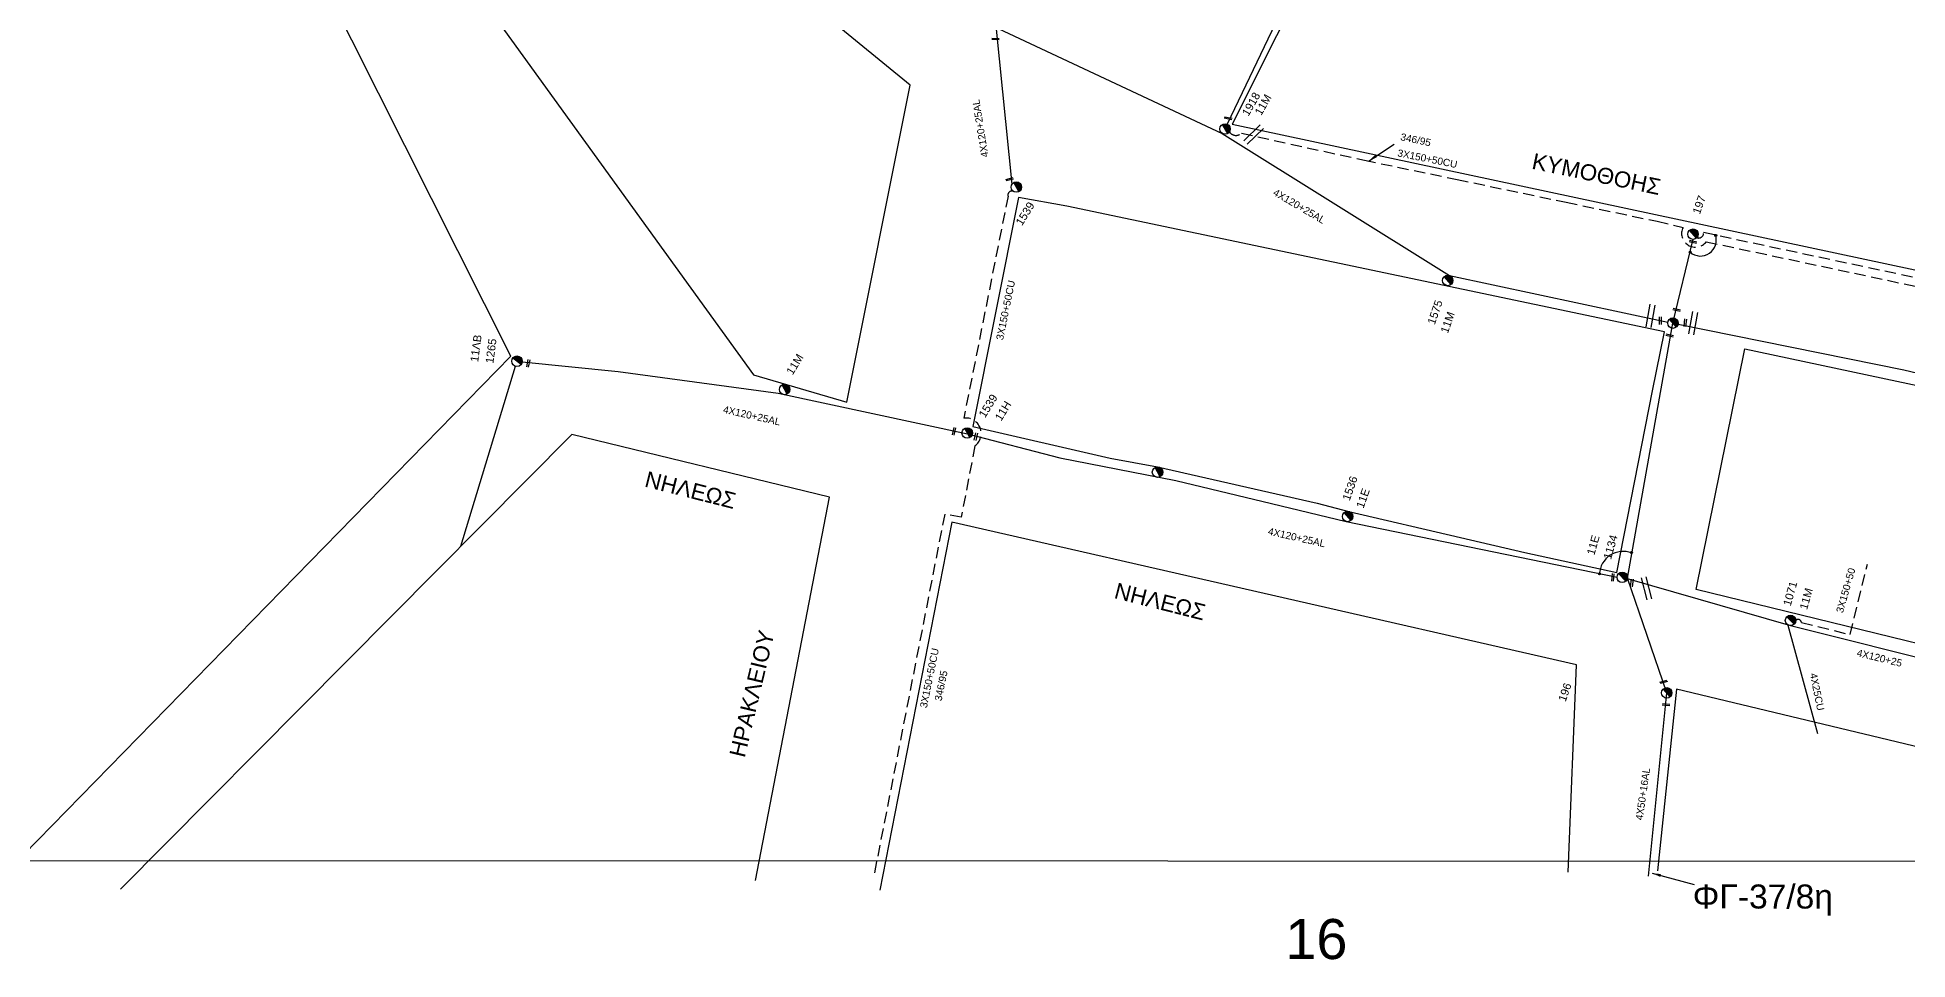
# Model space of a CAD drawing. Header units: millimetres. Extents: x 2662 to 4998, y 438 to 1235.
# Drawn here: x 4279.3 to 4490.6, y 706.5 to 810.6 of the extents above; entities that cross this region are included whole.
import ezdxf

# ---------------------------------------------------------------- set-up
doc = ezdxf.new("R2010")
doc.units = ezdxf.units.MM
doc.linetypes.add('DASHED', pattern=[19.05, 12.7, -6.35])
for name, color, linetype in [('Άγνωστα', 7, 'Continuous'), ('Γυμνά εναέρια ΧΤ και ΦΟΠ (3Φ)   4x50+16AL', 7, 'Continuous'), ('Επιγραφές - Σχήματα', 7, 'Continuous'), ('Καλώδια ΧΤ   3x150+50CU', 7, 'DASHED'), ('Καλώδια ΧΤ   3x150AL+50XLPE', 7, 'DASHED'), ('Μηχανική τομή', 7, 'Continuous'), ('Στύλος ΦΜ', 7, 'Continuous'), ('Στύλος ΦΜ @ 1', 7, 'Continuous'), ('Συνδέσεις', 7, 'Continuous'), ('Συνεστραμμένα ΧΤ   3x70+54.6+25 AL', 7, 'SYN_LINE'), ('Συνεστραμμενα ΧΤ  4Χ120+25 Al', 7, 'Continuous'), ('Τομή', 7, 'Continuous'), ('Υπόβαθρο ΔΕΗ', 7, 'Continuous')]:
    doc.layers.add(name, color=color, linetype=linetype)
doc.styles.add('arial', font='ARIAL.TTF')
doc.styles.get("Standard").update_dxf_attribs({"font": 'ARIAL.TTF'})
doc.linetypes.add('SYN_LINE', pattern='A,0.5,-0.0001,["/\\/\\/\\/",Standard,S=0.1,R=0,X=0,Y=-0.05],-0.25', length=0.7501)
doc.dimstyles.new('ISO-25', dxfattribs={"dimtxt": 2.5, "dimasz": 2.5, "dimexe": 1.25, "dimexo": 0.625, "dimtad": 1, "dimtxsty": 'Standard', "dimcen": 2.5, "dimadec": 0, "dimazin": 0, "dimtfac": 1, "dimtmove": 0, "dimatfit": 3, "dimfxl": 1, "dimarcsym": 0})

# ---------------------------------------------------------------- blocks, each defined once
blk = doc.blocks.new('ΤΟΜΗ')
at = {"layer": 'Τομή', "ltscale": 40}
for p, q in [((-5.68, 0), (5.68, 0)), ((5.68, -2.33), (-5.68, -2.33))]:
    blk.add_line(p, q, dxfattribs=at)
blk = doc.blocks.new('ΜΗΧΑΝΙΚΗ ΤΟΜΗ')
at = {"layer": 'Μηχανική τομή', "ltscale": 40}
for p, q in [((-1.89, 0.78), (1.89, 0.78)), ((1.89, 0), (-1.89, 0))]:
    blk.add_line(p, q, dxfattribs=at)
blk = doc.blocks.new('ΥΠΑΡΧΩΝ ΤΣΙΜΕΝΤΕΝΙΟΣ ΣΤΥΛΟΣ')
at = {"layer": 'Στύλος ΦΜ'}
blk.add_hatch(color=7, dxfattribs=at).paths.add_polyline_path([(-1.29, -2.28, 0.574793), (2.62, 0, 0.268822), (1.3, 2.27)])
at = {"layer": 'Στύλος ΦΜ', "color": 7}
blk.add_line((-1.29, -2.28), (1.3, 2.27), dxfattribs=at)
blk.add_circle((0, 0), 2.62, dxfattribs=at)
at = {"layer": 'Στύλος ΦΜ', "flags": 4}
for tag, p in [('ΑΡΙΘΜΟΣ', (-4.68, 8.05)), ('ΤΥΠΟΣ', (-4.91, 3.03))]:
    blk.add_attdef(tag, p, '', height=4, dxfattribs=at)
blk = doc.blocks.new('_ΣΥΝΔΕΣΗ')
at = {"layer": 'Συνδέσεις', "linetype": 'SYN_LINE', "ltscale": 40}
blk.add_hatch(color=256, dxfattribs=at).paths.add_polyline_path([(0.5, -0.01, 1), (-0.5, -0.01, 1)])
at = {"layer": 'Συνδέσεις'}
blk.add_circle((0, -0.01), 0.5, dxfattribs=at)

msp = doc.modelspace()

# ---------------------------------------------------------------- linework, layer by layer
at = {"layer": 'Άγνωστα', "color": 1, "linetype": 'SYN_LINE', "ltscale": 10}
msp.add_lwpolyline([(4327.14, 753.14), (4333.31, 773.48), (4333.33, 773.5)], dxfattribs=at)
at = {"layer": 'Άγνωστα', "color": 151, "linetype": 'SYN_LINE', "ltscale": 10}
msp.add_lwpolyline([(4477.03, 744.25), (4480.41, 732.01)], dxfattribs=at)
at = {"layer": 'Άγνωστα', "color": 7}
msp.add_arc((4458.45, 749.85), 2.71, 69.7611, 176.217, dxfattribs=at)
at = {"layer": 'Γυμνά εναέρια ΧΤ και ΦΟΠ (3Φ)   4x50+16AL', "color": 1, "ltscale": 40}
msp.add_lwpolyline([(4461.31, 715.9), (4463.36, 736.59)], dxfattribs=at)
at = {"layer": 'Επιγραφές - Σχήματα'}
msp.add_lwpolyline([(4901.44, 1215.67), (4901.44, 1215.67), (3912.5, 1215.67), (3912.5, 717.65), (4901.44, 717.58)], dxfattribs=at)
at = {"layer": 'Καλώδια ΧΤ   3x150+50CU', "color": 2, "ltscale": 0.1}
msp.add_lwpolyline([(4413.96, 799.95, 0.463615), (4415.31, 799.8), (4429.22, 796.75), (4439.69, 794.57), (4452, 792), (4462.27, 789.86), (4465.2, 789.17, 0.908885), (4467.82, 787.55), (4538.96, 772.4, 0.917879), (4543.06, 771.39)], format="xyb", dxfattribs=at)
at = {"layer": 'Καλώδια ΧΤ   3x150AL+50XLPE', "color": 2, "linetype": 'DASHED', "ltscale": 0.1}
msp.add_lwpolyline([(4389.66, 793.18, 0.707894), (4388.95, 792.7), (4383.95, 767.62, -0.774757), (4385.21, 764.49), (4383.66, 756.43), (4381.8, 756.78), (4373.83, 716.12)], format="xyb", dxfattribs=at)
at = {"layer": 'Καλώδια ΧΤ   3x150AL+50XLPE', "color": 1, "linetype": 'DASHED', "ltscale": 0.1}
msp.add_lwpolyline([(4466.56, 788.14, 0.735168), (4467.52, 788.61), (4540.09, 773.15, 1.294095), (4542.39, 771.5)], format="xyb", dxfattribs=at)
at = {"layer": 'Καλώδια ΧΤ   3x150AL+50XLPE', "color": 151, "linetype": 'DASHED', "ltscale": 0.1}
msp.add_lwpolyline([(4477.95, 744.79, -0.60753), (4478.58, 744.52), (4484.09, 743.17), (4486.03, 751.14)], format="xyb", dxfattribs=at)
at = {"layer": 'Συνεστραμμένα ΧΤ   3x70+54.6+25 AL', "color": 1, "linetype": 'SYN_LINE', "ltscale": 10}
msp.add_lwpolyline([(4463.36, 736.59), (4458.92, 749.54), (4464.06, 778.35), (4466.36, 787.83)], dxfattribs=at)
at = {"layer": 'Συνεστραμμενα ΧΤ  4Χ120+25 Al', "color": 133, "linetype": 'SYN_LINE', "ltscale": 10}
for points in [[(4433.9, 841.69), (4423.36, 821.01), (4413.72, 800.81)], [(4387.85, 811.64), (4413.15, 799.78), (4438.81, 783.73), (4463.49, 778.47)]]:
    msp.add_lwpolyline(points, dxfattribs=at)
at = {"layer": 'Συνεστραμμενα ΧΤ  4Χ120+25 Al', "color": 2, "linetype": 'SYN_LINE', "ltscale": 10}
msp.add_lwpolyline([(4387.61, 811.56), (4389.38, 794.03)], dxfattribs=at)
at = {"layer": 'Συνεστραμμενα ΧΤ  4Χ120+25 Al', "color": 5, "linetype": 'SYN_LINE', "ltscale": 10}
msp.add_lwpolyline([(4464.65, 778.24), (4490.13, 773.09), (4495.98, 771.67), (4508.78, 768.99), (4522.62, 765.92), (4523.93, 765.71)], dxfattribs=at)
at = {"layer": 'Συνεστραμμενα ΧΤ  4Χ120+25 Al', "color": 1, "linetype": 'SYN_LINE', "ltscale": 10}
msp.add_lwpolyline([(4334.03, 773.95), (4334.07, 773.97), (4344.9, 772.88), (4362.99, 770.45), (4384.37, 765.84), (4394.8, 763.12), (4407.9, 760.59), (4418.72, 757.99), (4427.14, 755.94), (4427.14, 755.94), (4457.75, 749.66), (4457.75, 749.66), (4457.75, 749.66)], dxfattribs=at)
at = {"layer": 'Συνεστραμμενα ΧΤ  4Χ120+25 Al', "color": 151, "linetype": 'SYN_LINE', "ltscale": 10}
msp.add_lwpolyline([(4458.91, 749.49), (4477.36, 744.18), (4495.85, 739.57), (4516.26, 734.71), (4529.25, 732.29)], dxfattribs=at)
at = {"layer": 'Υπόβαθρο ΔΕΗ'}
for points in [[(4360.2, 772.52), (4370.74, 769.42), (4377.9, 805.22), (4333.41, 841.61), (4324.02, 822.57), (4360.2, 772.52)], [(4414.26, 800.81), (4526.87, 776.82), (4533.43, 800.16), (4429.25, 830.71), (4414.26, 800.81)], [(4274.45, 714.99), (4332.79, 774.62), (4311.83, 816.27), (4285.32, 828.61)], [(4390.12, 792.55), (4384.96, 766.66), (4400.49, 763.09), (4405.82, 762.11), (4423.86, 758.03), (4427.46, 757.08), (4440.06, 754.15), (4447.33, 752.46), (4457.71, 750.2), (4461.74, 770.7), (4463.11, 777.36), (4395.6, 791.55), (4390.12, 792.55)], [(4472.2, 775.44), (4523.7, 764.49), (4515.68, 736.3), (4466.67, 748.26), (4472.2, 775.44)], [(4360.44, 715.39), (4368.79, 758.68), (4339.67, 765.76), (4288.68, 714.4)], [(4452.24, 716.34), (4453.16, 739.76), (4382.61, 755.88), (4374.46, 714.31)], [(4512.76, 715.54), (4514.26, 725.08), (4464.46, 737.01), (4462.3, 716.49)]]:
    msp.add_lwpolyline(points, dxfattribs=at)
msp.add_arc((4467.17, 787.72), 1.79, 229.1168, 19.601, dxfattribs=at)

# ---------------------------------------------------------------- block references
at = {"layer": 'Μηχανική τομή'}
for p, xscale, yscale, zscale, rotation in [((4387.54, 810.53), 0.2259914949150552, 0.2259914949150552, 0.2259914949150552, 177.7725222768219), ((4413.84, 801.58), 0.2259914949150553, 0.2259914949150553, 0.2259914949150553, 167.7364677328282), ((4389.11, 794.69), 0.2259914949150553, 0.2259914949150553, 0.2259914949150553, 195.0380262246107), ((4466.3, 787.45), 0.2259914949150552, 0.2259914949150552, 0.2259914949150552, 347.2517453016969), ((4464.46, 779.77), 0.2259914949150552, 0.2259914949150552, 0.2259914949150552, 347.2517453016969), ((4462.73, 778.63), 0.2259914949150553, 0.2259914949150553, 0.2259914949150553, 89.01771448378608), ((4465.54, 778.39), 0.2259914949150553, 0.2259914949150553, 0.2259914949150553, 82.99967042739064), ((4463.71, 777.03), 0.2259914949150553, 0.2259914949150553, 0.2259914949150553, 167.2517453016969), ((4334.67, 773.82), 0.2259914949150553, 0.2259914949150553, 0.2259914949150553, 257.7364677328281), ((4382.76, 766.16), 0.2259914949150553, 0.2259914949150553, 0.2259914949150553, 257.7364677328281), ((4385.23, 765.56), 0.2259914949150553, 0.2259914949150553, 0.2259914949150553, 257.7364677328281), ((4457.18, 749.63), 0.2259914949150553, 0.2259914949150553, 0.2259914949150553, 264.8584678546199), ((4459.33, 749.02), 0.2259914949150553, 0.2259914949150553, 0.2259914949150553, 262.9705653562805), ((4463.03, 737.75), 0.2259914949150553, 0.2259914949150553, 0.2259914949150553, 16.21710796055639), ((4463.28, 735.17), 0.2259914949150553, 0.2259914949150553, 0.2259914949150553, 354.8584678546199)]:
    msp.add_blockref('ΜΗΧΑΝΙΚΗ ΤΟΜΗ', p, dxfattribs=dict(at, xscale=xscale, yscale=yscale, zscale=zscale, rotation=rotation))
at = {"layer": 'Στύλος ΦΜ @ 1', "ltscale": 40}
ref = msp.add_blockref('ΥΠΑΡΧΩΝ ΤΣΙΜΕΝΤΕΝΙΟΣ ΣΤΥΛΟΣ', (4413.47, 800.28), dxfattribs=dict(at, xscale=0.2259914949150554, yscale=0.2259914949150554, zscale=0.2259914949150554, rotation=60.43658789886273))
ref.add_attrib('ΤΥΠΟΣ', '11Μ', (4417.55, 801.73), dxfattribs={"layer": 'Στύλος ΦΜ', "height": 0.904, "rotation": 60.4366, "flags": 4})
ref.add_attrib('ΑΡΙΘΜΟΣ', '1918', (4416.1, 801.65), dxfattribs={"layer": 'Στύλος ΦΜ', "height": 0.904, "rotation": 60.4366, "flags": 4})
ref = msp.add_blockref('ΥΠΑΡΧΩΝ ΤΣΙΜΕΝΤΕΝΙΟΣ ΣΤΥΛΟΣ', (4389.89, 793.72), dxfattribs=dict(at, xscale=0.2259914949150552, yscale=0.2259914949150552, zscale=0.2259914949150552, rotation=58.50573891920871))
ref.add_attrib('ΑΡΙΘΜΟΣ', '1539', (4390.53, 789.28), dxfattribs={"layer": 'Στύλος ΦΜ', "height": 0.904, "rotation": 58.5057, "flags": 4})
ref = msp.add_blockref('ΥΠΑΡΧΩΝ ΤΣΙΜΕΝΤΕΝΙΟΣ ΣΤΥΛΟΣ', (4466.33, 788.4), dxfattribs=dict(at, xscale=0.2259914949150552, yscale=0.2259914949150552, zscale=0.2259914949150552, rotation=70.76927118637367))
ref.add_attrib('ΑΡΙΘΜΟΣ', '197', (4467.1, 790.58), dxfattribs={"layer": 'Στύλος ΦΜ', "height": 0.904, "rotation": 70.7693, "flags": 4})
ref = msp.add_blockref('ΥΠΑΡΧΩΝ ΤΣΙΜΕΝΤΕΝΙΟΣ ΣΤΥΛΟΣ', (4438.62, 783.17), dxfattribs=dict(at, xscale=0.2259914949150552, yscale=0.2259914949150552, zscale=0.2259914949150552, rotation=70.76927118637367))
ref.add_attrib('ΤΥΠΟΣ', '11Μ', (4438.63, 777.12), dxfattribs={"layer": 'Στύλος ΦΜ', "height": 0.904, "rotation": 70.7693, "flags": 4})
ref.add_attrib('ΑΡΙΘΜΟΣ', '1575', (4437.15, 778.11), dxfattribs={"layer": 'Στύλος ΦΜ', "height": 0.904, "rotation": 70.7693, "flags": 4})
at = {"layer": 'Στύλος ΦΜ @ 1', "ltscale": 40, "xscale": 0.2259914949150552, "yscale": 0.2259914949150552, "zscale": 0.2259914949150552}
for p, rotation in [((4464.06, 778.35), 70.76927118637367), ((4405.84, 761.52), 58.50573891920871)]:
    msp.add_blockref('ΥΠΑΡΧΩΝ ΤΣΙΜΕΝΤΕΝΙΟΣ ΣΤΥΛΟΣ', p, dxfattribs=dict(at, rotation=rotation))
at = {"layer": 'Στύλος ΦΜ @ 1', "ltscale": 40}
ref = msp.add_blockref('ΥΠΑΡΧΩΝ ΤΣΙΜΕΝΤΕΝΙΟΣ ΣΤΥΛΟΣ', (4333.48, 774.05), dxfattribs=dict(at, xscale=0.2259914949150552, yscale=0.2259914949150552, zscale=0.2259914949150552, rotation=82.50921401905114))
ref.add_attrib('ΤΥΠΟΣ', '1265', (4330.81, 773.76), dxfattribs={"layer": 'Στύλος ΦΜ', "height": 0.904, "rotation": 82.5092, "flags": 4})
ref.add_attrib('ΑΡΙΘΜΟΣ', '11ΛΒ', (4329.09, 773.92), dxfattribs={"layer": 'Στύλος ΦΜ', "height": 0.904, "rotation": 82.5092, "flags": 4})
ref = msp.add_blockref('ΥΠΑΡΧΩΝ ΤΣΙΜΕΝΤΕΝΙΟΣ ΣΤΥΛΟΣ', (4363.71, 770.86), dxfattribs=dict(at, xscale=0.2259914949150552, yscale=0.2259914949150552, zscale=0.2259914949150552, rotation=58.50573891920871))
ref.add_attrib('ΤΥΠΟΣ', '11Μ', (4364.61, 772.42), dxfattribs={"layer": 'Στύλος ΦΜ', "height": 0.904, "rotation": 58.5057, "flags": 4})
ref = msp.add_blockref('ΥΠΑΡΧΩΝ ΤΣΙΜΕΝΤΕΝΙΟΣ ΣΤΥΛΟΣ', (4384.34, 765.94), dxfattribs=dict(at, xscale=0.2259914949150552, yscale=0.2259914949150552, zscale=0.2259914949150552, rotation=58.50573891920871))
ref.add_attrib('ΤΥΠΟΣ', '11H', (4388.17, 767.21), dxfattribs={"layer": 'Στύλος ΦΜ', "height": 0.904, "rotation": 58.5057, "flags": 4})
ref.add_attrib('ΑΡΙΘΜΟΣ', '1539', (4386.35, 767.57), dxfattribs={"layer": 'Στύλος ΦΜ', "height": 0.904, "rotation": 58.5057, "flags": 4})
ref = msp.add_blockref('ΥΠΑΡΧΩΝ ΤΣΙΜΕΝΤΕΝΙΟΣ ΣΤΥΛΟΣ', (4427.31, 756.51), dxfattribs=dict(at, xscale=0.2259914949150552, yscale=0.2259914949150552, zscale=0.2259914949150552, rotation=70.76927118637367))
ref.add_attrib('ΤΥΠΟΣ', '11E', (4429.1, 757.36), dxfattribs={"layer": 'Στύλος ΦΜ', "height": 0.904, "rotation": 70.7693, "flags": 4})
ref.add_attrib('ΑΡΙΘΜΟΣ', '1536', (4427.54, 758.22), dxfattribs={"layer": 'Στύλος ΦΜ', "height": 0.904, "rotation": 70.7693, "flags": 4})
ref = msp.add_blockref('ΥΠΑΡΧΩΝ ΤΣΙΜΕΝΤΕΝΙΟΣ ΣΤΥΛΟΣ', (4458.34, 749.64), dxfattribs=dict(at, xscale=0.2259914949150552, yscale=0.2259914949150552, zscale=0.2259914949150552, rotation=74.15867330854707))
ref.add_attrib('ΤΥΠΟΣ', '11E', (4455.18, 752.08), dxfattribs={"layer": 'Στύλος ΦΜ', "height": 0.904, "rotation": 74.1587, "flags": 4})
ref.add_attrib('ΑΡΙΘΜΟΣ', '1134', (4457.06, 751.58), dxfattribs={"layer": 'Στύλος ΦΜ', "height": 0.904, "rotation": 74.1587, "flags": 4})
ref = msp.add_blockref('ΥΠΑΡΧΩΝ ΤΣΙΜΕΝΤΕΝΙΟΣ ΣΤΥΛΟΣ', (4477.35, 744.77), dxfattribs=dict(at, xscale=0.2259914949150553, yscale=0.2259914949150553, zscale=0.2259914949150553, rotation=74.15867330854707))
ref.add_attrib('ΤΥΠΟΣ', '1071', (4477.36, 746.33), dxfattribs={"layer": 'Στύλος ΦΜ', "height": 0.904, "rotation": 74.1587, "flags": 4})
ref.add_attrib('ΑΡΙΘΜΟΣ', '11Μ', (4479.21, 745.91), dxfattribs={"layer": 'Στύλος ΦΜ', "height": 0.904, "rotation": 74.1587, "flags": 4})
ref = msp.add_blockref('ΥΠΑΡΧΩΝ ΤΣΙΜΕΝΤΕΝΙΟΣ ΣΤΥΛΟΣ', (4463.36, 736.59), dxfattribs=dict(at, xscale=0.2259914949150552, yscale=0.2259914949150552, zscale=0.2259914949150552, rotation=70.76927118637367))
ref.add_attrib('ΑΡΙΘΜΟΣ', '196', (4451.93, 735.52), dxfattribs={"layer": 'Στύλος ΦΜ', "height": 0.904, "rotation": 70.7693, "flags": 4})
at = {"layer": 'Συνδέσεις', "xscale": 0.2259914949150555, "yscale": 0.2259914949150555, "zscale": 0.2259914949150555}
for p in [(4468.89, 788.27), (4466, 786.36), (4459.38, 752.43), (4455.77, 750.03)]:
    msp.add_blockref('_ΣΥΝΔΕΣΗ', p, dxfattribs=at)
at = {"layer": 'Τομή', "xscale": 0.2259914949150552, "yscale": 0.2259914949150552, "zscale": 0.2259914949150552}
for p, rotation in [((4416.88, 799.46), 224.1227723055347), ((4461.79, 779.12), 259.9926057896498), ((4466.6, 778.3), 259.9926057896498), ((4461.33, 748.46), 284.2280229834074)]:
    msp.add_blockref('ΤΟΜΗ', p, dxfattribs=dict(at, rotation=rotation))

# ---------------------------------------------------------------- texts
at = {"ltscale": 40, "insert": (4420.27, 711.04), "char_height": 4.52, "width": 19.1112, "attachment_point": 1, "style": 'arial'}
msp.add_mtext('16', dxfattribs=at)
at = {"layer": 'Άγνωστα', "ltscale": 40, "char_height": 0.814, "width": 62.5458, "attachment_point": 1, "style": 'arial'}
for s, insert, rotation in [('4X120+25AL', (4385.94, 797.02), 99.0705), ('346/95', (4433.39, 799.82), 348.2467), ('4X120+25AL', (4419.21, 793.58), 329.6165), ('4X120+25AL', (4356.88, 769.03), 347.2934), ('4X120+25AL', (4418.43, 755.27), 347.2934), ('3X150+50', (4482.47, 745.77), 74.0263), ('4X120+25', (4484.96, 741.54), 346.3507), ('346/95', (4380.64, 735.77), 78.4403), ('4X25CU', (4480.32, 738.89), 281.512)]:
    msp.add_mtext(s, dxfattribs=dict(at, insert=insert, rotation=rotation))
at = {"layer": 'Γυμνά εναέρια ΧΤ και ΦΟΠ (3Φ)   4x50+16AL', "ltscale": 40, "insert": (4459.83, 722.27), "char_height": 0.814, "width": 62.5458, "attachment_point": 1, "rotation": 81.7849, "style": 'arial'}
msp.add_mtext('4X50+16AL', dxfattribs=at)
at = {"layer": 'Επιγραφές - Σχήματα', "ltscale": 40, "char_height": 1.808, "width": 19.1112, "attachment_point": 1, "style": 'arial'}
for s, insert, rotation in [('KYMOΘΟHΣ', (4448.39, 797.58), 348.2571), ('NHΛEΩΣ', (4348.23, 761.66), 345.8361), ('NHΛEΩΣ', (4401.28, 749.07), 345.8361), ('ΗΡΑΚΛΕΙΟΥ', (4357.44, 729.6), 76.5901)]:
    msp.add_mtext(s, dxfattribs=dict(at, insert=insert, rotation=rotation))
at = {"layer": 'Επιγραφές - Σχήματα', "ltscale": 40, "insert": (4466.29, 714.94), "char_height": 2.712, "width": 19.1112, "attachment_point": 1, "style": 'arial'}
msp.add_mtext('ΦΓ-37/8η', dxfattribs=at)
at = {"layer": 'Καλώδια ΧΤ   3x150+50CU', "ltscale": 40, "char_height": 0.814, "width": 62.5458, "attachment_point": 1, "style": 'arial'}
for insert, rotation in [((4433.05, 798), 348.7092), ((4387.59, 776.54), 78.4403), ((4378.98, 734.99), 78.4403)]:
    msp.add_mtext('3X150+50CU', dxfattribs=dict(at, insert=insert, rotation=rotation))

# ---------------------------------------------------------------- leaders
at = {"layer": 'Επιγραφές - Σχήματα', "ltscale": 40}
for points in [[(4429.68, 796.66), (4432.56, 798.56)], [(4461.7, 716.22), (4466.46, 714.95)]]:
    msp.add_leader(points, dimstyle='ISO-25', override={"dimasz": 1, "dimtad": 0}, dxfattribs=at)

doc.saveas('drawing.dxf')
